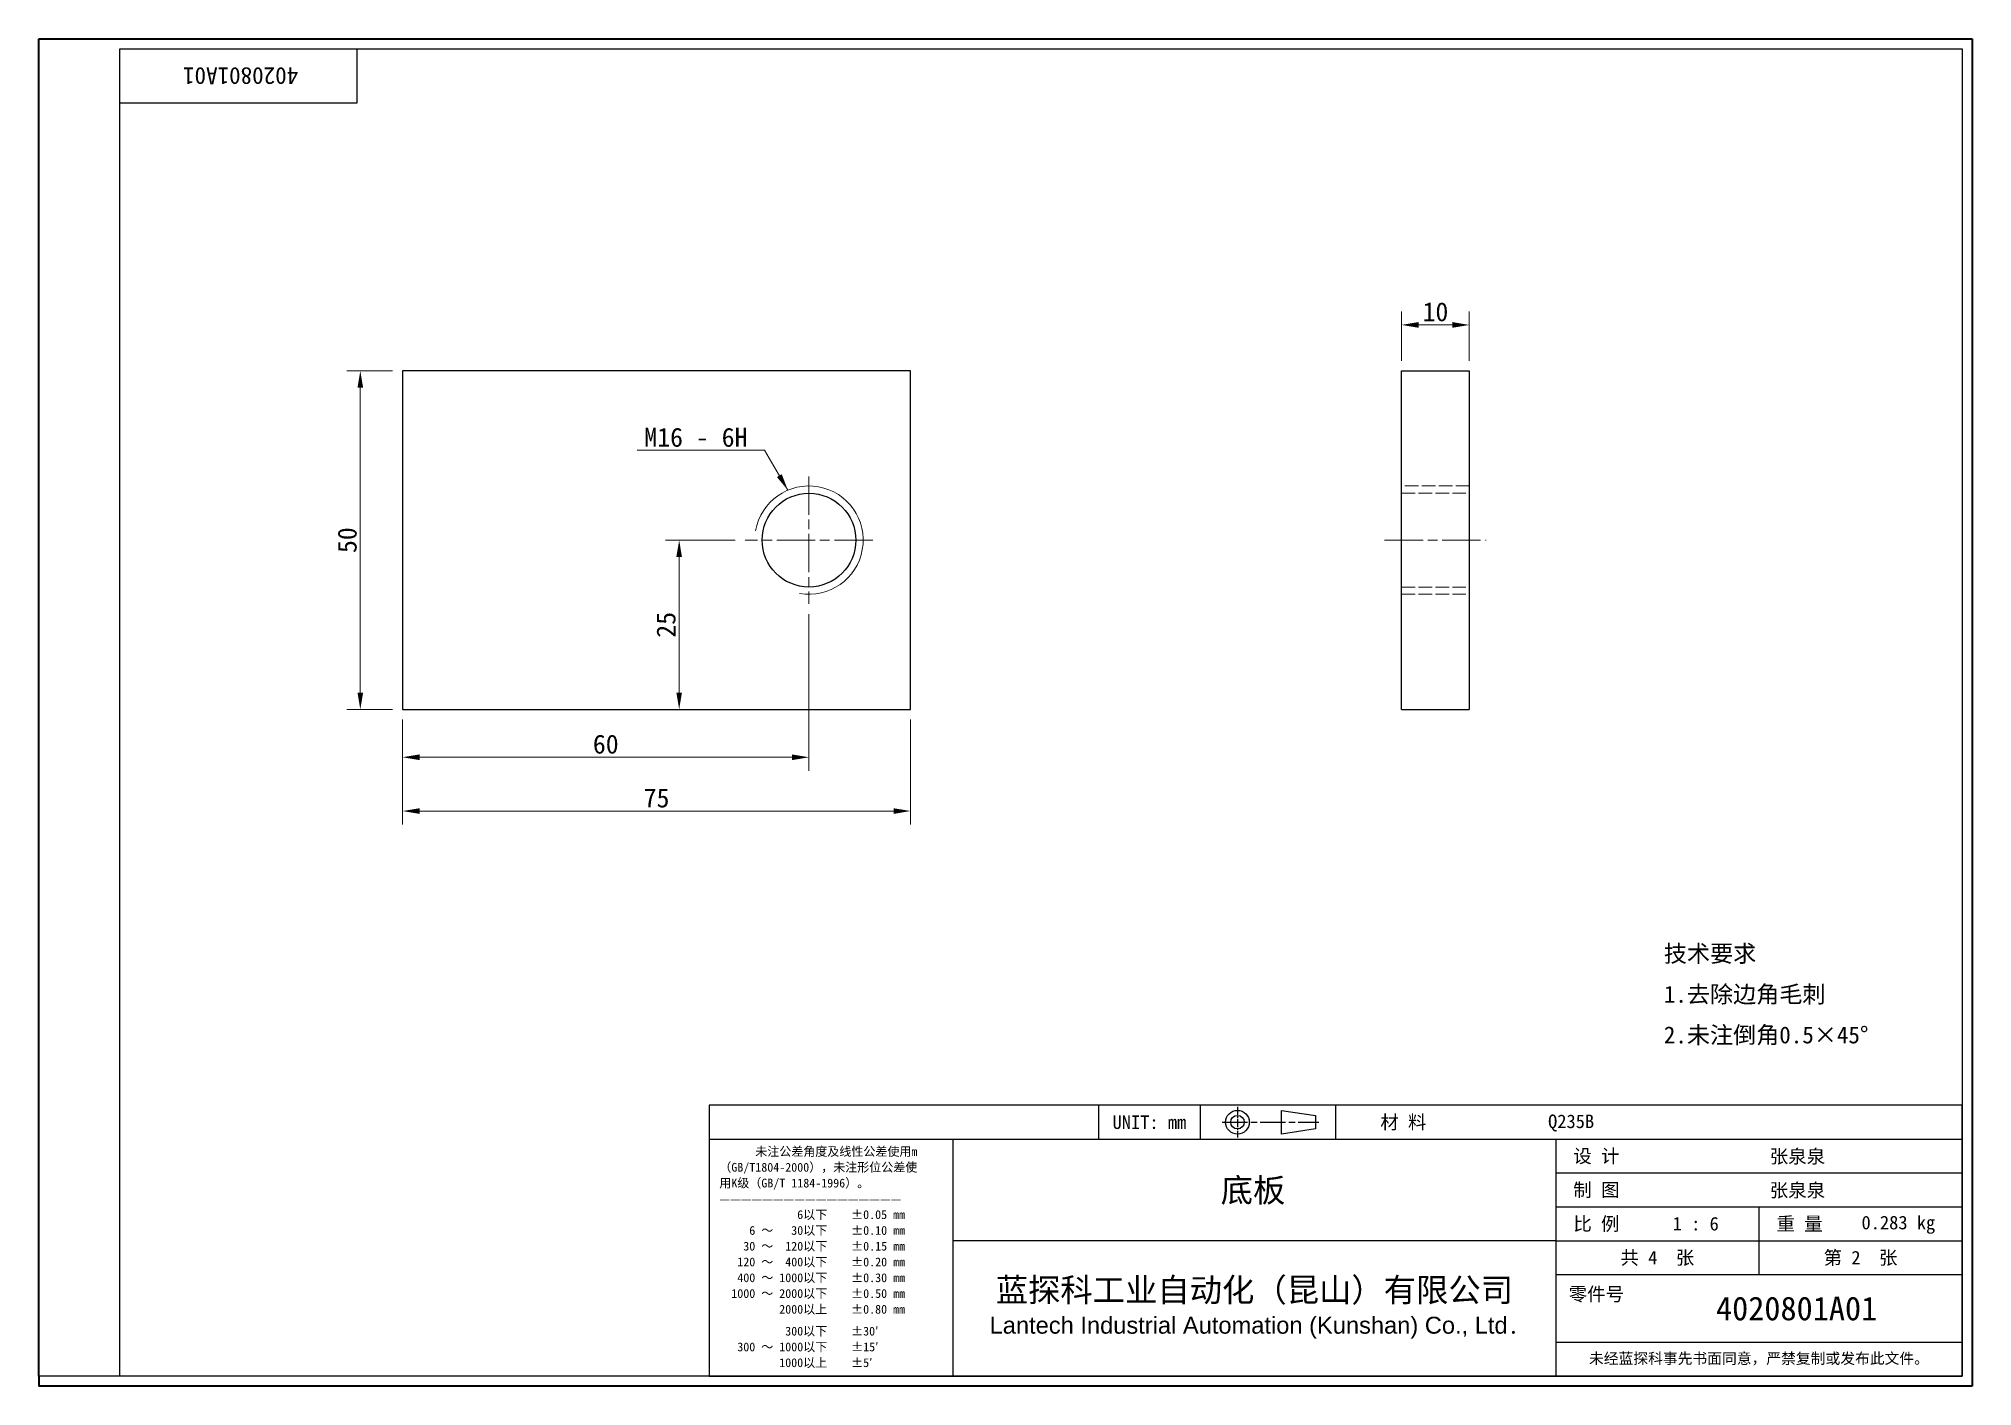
# Model space of a CAD drawing. Header units: millimetres. Extents: x 6 to 292, y 5 to 205.
import ezdxf
from ezdxf.enums import TextEntityAlignment as Align

# ---------------------------------------------------------------- set-up
doc = ezdxf.new("R2010")
doc.units = ezdxf.units.MM
doc.linetypes.add('CHAIN', pattern=[0.3543, 0.2362, -0.0295, 0.0591, -0.0295])
doc.linetypes.add('DASHED', pattern=[0.2067, 0.1654, -0.0413])
for name, color, linetype, lineweight in [('1', 7, 'Continuous', 18), ('可见 (ISO)', 7, 'Continuous', 25), ('可见窄的 (ISO)', 7, 'Continuous', 18), ('图框 (ISO)', 7, 'Continuous', 35), ('标题 (ISO)', 7, 'Continuous', 25)]:
    doc.layers.add(name, color=color, linetype=linetype, lineweight=lineweight)
for name, color, linetype, lineweight, true_color in [('中心标记 (ISO)', 1, 'CHAIN', 18, 0xff0000), ('中心线 (ISO)', 1, 'CHAIN', 18, 0xff0000), ('尺寸 (ISO)', 7, 'Continuous', 18, 0x008000), ('符号 (ISO)', 7, 'Continuous', 18, 0x008000), ('隐藏 (ISO)', 5, 'DASHED', 18, 0x0000ff)]:
    doc.layers.add(name, color=color, linetype=linetype, lineweight=lineweight, true_color=true_color)
doc.styles.add('文本样式164', font='SimSun.ttf')
doc.styles.add('文本样式165', font='SimSun.ttf')
doc.styles.add('文本样式74', font='SimSun.ttf')
doc.styles.add('最新国标', font='simfang.ttf')
doc.styles.add('注释文本 (ISO)', font='simfang.ttf')
doc.dimstyles.new('默认 (GB)', dxfattribs={"dimtxt": 2.8, "dimasz": 2.5, "dimexe": 2, "dimexo": 1.5, "dimgap": 0.5, "dimtad": 1, "dimtoh": 1, "dimdsep": 46, "dimtxsty": '最新国标', "dimcen": 0.09, "dimdle": 10, "dimclrd": 256, "dimclre": 256, "dimclrt": 256, "dimaunit": 1, "dimadec": 3, "dimazin": 2, "dimtfac": 0.535714, "dimtmove": 0, "dimatfit": 3, "dimfxl": 0, "dimtolj": 1, "dimtzin": 0, "dimlwd": -1, "dimlwe": -1, "dimarcsym": 0})
doc.dimstyles.new('默认 (GB)$7', dxfattribs={"dimtxt": 2.8, "dimasz": 2.5, "dimexe": 2, "dimexo": 1.5, "dimgap": 0.5, "dimtad": 1, "dimtoh": 1, "dimdsep": 46, "dimtxsty": '最新国标', "dimcen": 0.09, "dimdle": 10, "dimclrd": 256, "dimclre": 256, "dimclrt": 256, "dimaunit": 1, "dimadec": 3, "dimazin": 2, "dimtfac": 0.535714, "dimtmove": 0, "dimatfit": 3, "dimfxl": 0, "dimtolj": 1, "dimtzin": 0, "dimlwd": -1, "dimlwe": -1, "dimarcsym": 0})

# ---------------------------------------------------------------- blocks, each defined once
blk = doc.blocks.new('图框 最新国标')
at = {"layer": '图框 (ISO)'}
for p, q in [((6, 7), (6, 204.5)), ((6, 204.5), (291.5, 204.5)), ((291.5, 204.5), (291.5, 5.5)), ((6, 7), (6, 5.5)), ((6, 7), (6, 5.5)), ((291.5, 5.5), (6, 5.5))]:
    blk.add_line(p, q, dxfattribs=at)
at = {"layer": '图框 (ISO)', "color": 7, "linetype": 'Continuous', "lineweight": 25}
for p, q in [((18, 203), (290, 203)), ((18, 7), (18, 203)), ((18, 203), (290, 203)), ((53, 203), (53, 195)), ((290, 203), (290, 7)), ((290, 203), (290, 7)), ((53, 195), (18, 195)), ((290, 7), (6, 7)), ((290, 7), (18, 7))]:
    blk.add_line(p, q, dxfattribs=at)
at = {"layer": '图框 (ISO)', "style": '文本样式74'}
blk.add_attdef('零件代号_001', (44.32, 200.25), '', height=2.5, rotation=180, dxfattribs=at)
blk = doc.blocks.new('标题栏 最新国标')
at = {"layer": '标题 (ISO)'}
for p, q in [((381.98, -183.84), (196.98, -183.84)), ((196.98, -183.84), (196.98, -223.84)), ((254.48, -183.84), (254.48, -188.84)), ((269.48, -183.84), (269.48, -188.84)), ((281.48, -188.09), (281.48, -184.59)), ((281.48, -184.59), (286.48, -185.34)), ((286.48, -185.34), (286.48, -187.34)), ((289.48, -183.84), (289.48, -188.84)), ((381.98, -223.84), (381.98, -183.84)), ((383.48, -183.84), (383.48, -225.34)), ((286.48, -187.34), (281.48, -188.09)), ((196.98, -188.84), (381.98, -188.84)), ((232.98, -188.84), (232.98, -223.84)), ((321.98, -188.84), (321.98, -223.84)), ((321.98, -193.84), (381.98, -193.84)), ((321.98, -198.84), (381.98, -198.84)), ((351.98, -198.84), (351.98, -208.84)), ((321.98, -203.84), (232.98, -203.84)), ((321.98, -203.84), (381.98, -203.84)), ((321.98, -208.84), (381.98, -208.84)), ((321.98, -218.84), (381.98, -218.84)), ((196.98, -223.84), (381.98, -223.84)), ((383.48, -225.34), (196.98, -225.34))]:
    blk.add_line(p, q, dxfattribs=at)
at = {"layer": '标题 (ISO)', "linetype": 'CHAIN', "ltscale": 5.000333}
blk.add_line((274.98, -184.09), (274.98, -188.59), dxfattribs=at)
at = {"layer": '标题 (ISO)', "linetype": 'CHAIN', "ltscale": 15.834605}
blk.add_line((272.73, -186.34), (286.98, -186.34), dxfattribs=at)
at = {"layer": '标题 (ISO)'}
for radius in [1.75, 1]:
    blk.add_circle((274.98, -186.34), radius, dxfattribs=at)
at = {"layer": '1', "style": '文本样式164'}
for s, p in [('UNIT: mm', (261.98, -186.34)), ('材 料', (299.48, -186.34)), ('设 计', (327.98, -191.34)), ('制 图', (327.98, -196.34)), ('比 例', (327.98, -201.34)), ('重 量', (357.98, -201.34)), ('共 4  张', (336.98, -206.34)), ('第 2  张', (366.98, -206.34))]:
    blk.add_text(s, height=2, dxfattribs=at).set_placement(p, align=Align.MIDDLE_CENTER)
at = {"layer": '标题 (ISO)', "char_height": 2, "style": '注释文本 (ISO)'}
for s, insert, attachment_point, line_spacing_factor in [('{\\fSimSun|b0|i0|c134|p2;\\H0.65x;      未注公差角度及线性公差使用m\\P（GB/T1804-2000），未注形位公差使\\P用K级（GB/T 1184-1996）。\\P—————————————————\\P             6以下    ±0.05 mm\\P     6 ～   30以下    ±0.10 mm\\P    30 ～  120以下    ±0.15 mm\\P   120 ～  400以下    ±0.20 mm\\P   400 ～ 1000以下    ±0.30 mm\\P  1000 ～ 2000以下    ±0.50 mm\\P          2000以上    ±0.80 mm\\P\\H0.38462x;\\P\\H2.6x;           300以下    ±30′\\P   300 ～ 1000以下    ±15′\\P          1000以上    ±5′}', (198.48, -206.34), 4, 1.075116), ('{\\fMicrosoft YaHei|b0|i0|c134|p34;\\H1.75x;蓝探科工业自动化（昆山）有限公司\\P\\fArial|b0|i0|c0|p34;\\H0.71429x;Lantech Industrial Automation (Kunshan) Co., Ltd\\fFangSong|b0|i0|c134|p49;.\\H1.15195x; }', (277.48, -213.84), 5, 0.978695)]:
    blk.add_mtext(s, dxfattribs=dict(at, insert=insert, attachment_point=attachment_point, line_spacing_factor=line_spacing_factor))
at = {"layer": '标题 (ISO)', "attachment_point": 5, "style": '注释文本 (ISO)'}
for s, insert, char_height in [('\\fFangSong|b0|i0;零件号', (327.98, -211.84), 2), ('\\fSimSun|b0|i0;{\\H1.6000;未经蓝探科事先书面同意，严禁复制或发布此文件。}', (351.98, -221.34), 1.6)]:
    blk.add_mtext(s, dxfattribs=dict(at, insert=insert, char_height=char_height))
at = {"layer": '标题 (ISO)'}
for tag, p, height, style in [('材料_001', (320.84, -187.21), 2, '注释文本 (ISO)'), ('设计人_001', (353.58, -192.39), 2, '注释文本 (ISO)'), ('库存编号_001', (272.51, -198.13), 3.5, '文本样式165'), ('设计人_001', (353.58, -197.39), 2, '注释文本 (ISO)'), ('视图比例_001', (339.25, -202.33), 2, '注释文本 (ISO)'), ('质量\\P3;_001', (367.12, -202.16), 2, '注释文本 (ISO)'), ('零件代号_001', (345.63, -215.59), 3.5, '文本样式165')]:
    blk.add_attdef(tag, p, '', height=height, dxfattribs=dict(at, style=style))
blk = doc.blocks.new('*D5')
at = {"layer": 'Defpoints', "color": 0, "transparency": 16777216}
for p in [(119.73, 121.03), (59.73, 105.45), (119.73, 98.39)]:
    blk.add_point(p, dxfattribs=at)
at = {"layer": '尺寸 (ISO)', "color": 116, "true_color": 0x00803f, "transparency": 16777216}
for p, q in [((119.73, 119.53), (119.73, 96.39)), ((59.73, 103.95), (59.73, 96.39)), ((62.23, 98.39), (117.23, 98.39))]:
    blk.add_line(p, q, dxfattribs=at)
for points in [[(62.23, 98.81), (62.23, 97.97), (59.73, 98.39)], [(117.23, 98.81), (117.23, 97.97), (119.73, 98.39)]]:
    blk.add_solid(points, dxfattribs=at)
at = {"layer": '尺寸 (ISO)', "transparency": 16777216, "insert": (89.73, 100.31), "char_height": 2.8, "attachment_point": 5, "style": '最新国标'}
blk.add_mtext('\\A1;60', dxfattribs=at)
blk = doc.blocks.new('*D6')
at = {"layer": 'Defpoints', "color": 0, "transparency": 16777216}
for p in [(59.73, 105.45), (134.73, 105.45), (134.73, 90.45)]:
    blk.add_point(p, dxfattribs=at)
at = {"layer": '尺寸 (ISO)', "color": 116, "true_color": 0x00803f, "transparency": 16777216}
for p, q in [((59.73, 103.95), (59.73, 88.45)), ((134.73, 103.95), (134.73, 88.45)), ((62.23, 90.45), (132.23, 90.45))]:
    blk.add_line(p, q, dxfattribs=at)
for points in [[(62.23, 90.86), (62.23, 90.03), (59.73, 90.45)], [(132.23, 90.86), (132.23, 90.03), (134.73, 90.45)]]:
    blk.add_solid(points, dxfattribs=at)
at = {"layer": '尺寸 (ISO)', "transparency": 16777216, "insert": (97.23, 92.36), "char_height": 2.8, "attachment_point": 5, "style": '最新国标'}
blk.add_mtext('\\A1;75', dxfattribs=at)
blk = doc.blocks.new('*D7')
at = {"layer": 'Defpoints', "color": 0, "transparency": 16777216}
for p in [(100.57, 130.45), (110.32, 130.45), (100.57, 105.45)]:
    blk.add_point(p, dxfattribs=at)
at = {"layer": '尺寸 (ISO)', "color": 116, "true_color": 0x00803f, "transparency": 16777216}
for p, q in [((108.82, 130.45), (98.57, 130.45)), ((100.57, 107.95), (100.57, 127.95))]:
    blk.add_line(p, q, dxfattribs=at)
for points in [[(100.15, 127.95), (100.98, 127.95), (100.57, 130.45)], [(100.15, 107.95), (100.98, 107.95), (100.57, 105.45)]]:
    blk.add_solid(points, dxfattribs=at)
at = {"layer": '尺寸 (ISO)', "transparency": 16777216, "insert": (98.65, 117.95), "char_height": 2.8, "attachment_point": 5, "rotation": 90, "style": '最新国标'}
blk.add_mtext('\\A1;25', dxfattribs=at)
blk = doc.blocks.new('*D8')
at = {"layer": 'Defpoints', "color": 0, "transparency": 16777216}
for p in [(59.73, 155.45), (53.49, 105.45), (59.73, 105.45)]:
    blk.add_point(p, dxfattribs=at)
at = {"layer": '尺寸 (ISO)', "color": 116, "true_color": 0x00803f, "transparency": 16777216}
for p, q in [((58.23, 155.45), (51.49, 155.45)), ((53.49, 152.95), (53.49, 107.95)), ((58.23, 105.45), (51.49, 105.45))]:
    blk.add_line(p, q, dxfattribs=at)
for points in [[(53.07, 152.95), (53.91, 152.95), (53.49, 155.45)], [(53.07, 107.95), (53.91, 107.95), (53.49, 105.45)]]:
    blk.add_solid(points, dxfattribs=at)
at = {"layer": '尺寸 (ISO)', "transparency": 16777216, "insert": (51.57, 130.45), "char_height": 2.8, "attachment_point": 5, "rotation": 90, "style": '最新国标'}
blk.add_mtext('\\A1;50', dxfattribs=at)
blk = doc.blocks.new('*D9')
at = {"layer": 'Defpoints', "color": 0, "transparency": 16777216}
for p in [(217.23, 162.23), (207.23, 155.45), (217.23, 155.45)]:
    blk.add_point(p, dxfattribs=at)
at = {"layer": '尺寸 (ISO)', "color": 116, "true_color": 0x00803f, "transparency": 16777216}
for p, q in [((207.23, 156.95), (207.23, 164.23)), ((217.23, 156.95), (217.23, 164.23)), ((209.73, 162.23), (214.73, 162.23))]:
    blk.add_line(p, q, dxfattribs=at)
for points in [[(209.73, 162.65), (209.73, 161.81), (207.23, 162.23)], [(214.73, 162.65), (214.73, 161.81), (217.23, 162.23)]]:
    blk.add_solid(points, dxfattribs=at)
at = {"layer": '尺寸 (ISO)', "transparency": 16777216, "insert": (212.23, 164.15), "char_height": 2.8, "attachment_point": 5, "style": '最新国标'}
blk.add_mtext('\\A1;10', dxfattribs=at)

msp = doc.modelspace()

# ---------------------------------------------------------------- linework, layer by layer
at = {"layer": '中心标记 (ISO)', "ltscale": 23.990969}
for p, q in [((119.733, 139.866), (119.733, 121.031)), ((129.151, 130.449), (110.316, 130.449))]:
    msp.add_line(p, q, dxfattribs=at)
at = {"layer": '中心线 (ISO)', "ltscale": 23.990969}
msp.add_line((204.733, 130.449), (219.733, 130.449), dxfattribs=at)
at = {"layer": '可见 (ISO)'}
for p, q in [((59.733, 155.449), (59.733, 105.449)), ((134.733, 155.449), (59.733, 155.449)), ((134.733, 105.449), (134.733, 155.449)), ((207.233, 105.449), (207.233, 155.449)), ((207.233, 155.449), (217.233, 155.449)), ((217.233, 155.449), (217.233, 105.449)), ((59.733, 105.449), (134.733, 105.449)), ((207.233, 105.449), (217.233, 105.449))]:
    msp.add_line(p, q, dxfattribs=at)
msp.add_circle((119.733, 130.449), 6.918, dxfattribs=at)
at = {"layer": '可见窄的 (ISO)'}
msp.add_arc((119.733, 130.449), 8, 260, 170, dxfattribs=at)
at = {"layer": '隐藏 (ISO)', "ltscale": 12.094824}
for p, q in [((217.233, 138.449), (207.233, 138.449)), ((207.233, 137.366), (217.233, 137.366)), ((207.233, 123.531), (217.233, 123.531)), ((207.233, 122.449), (217.233, 122.449))]:
    msp.add_line(p, q, dxfattribs=at)

# ---------------------------------------------------------------- block references
msp.add_blockref('图框 最新国标', (0, 0)).add_auto_attribs({'零件代号_001': '4020801A01'})
ref = msp.add_blockref('标题栏 最新国标', (-91.983, 230.844))
ref.add_attrib('零件代号_001', '4020801A01', (253.652, 15.25), dxfattribs={"layer": '标题 (ISO)', "height": 3.5, "style": '文本样式165'})
ref.add_attrib('库存编号_001', '底板', (180.524, 32.711), dxfattribs={"layer": '标题 (ISO)', "height": 3.5, "style": '文本样式165'})
ref.add_attrib('质量\\P3;_001', '0.283 kg', (275.137, 28.683), dxfattribs={"layer": '标题 (ISO)', "height": 2, "style": '注释文本 (ISO)'})
ref.add_attrib('视图比例_001', '1 : 6', (247.263, 28.517), dxfattribs={"layer": '标题 (ISO)', "height": 2, "style": '注释文本 (ISO)'})
ref.add_attrib('设计人_001', '张泉泉', (261.594, 38.454), dxfattribs={"layer": '标题 (ISO)', "height": 2, "style": '注释文本 (ISO)'})
ref.add_attrib('设计人_001', '张泉泉', (261.594, 33.454), dxfattribs={"layer": '标题 (ISO)', "height": 2, "style": '注释文本 (ISO)'})
ref.add_attrib('材料_001', 'Q235B', (228.86, 43.631), dxfattribs={"layer": '标题 (ISO)', "height": 2, "style": '注释文本 (ISO)'})

# ---------------------------------------------------------------- texts
at = {"layer": '符号 (ISO)'}
for s, insert, char_height, width, attachment_point, line_spacing_factor, style in [('M16 - 6H', (110.654, 144.193), 2.8, 16.93492, 9, 0.49, '最新国标'), ('\\fFangSong|b0|i0;{\\H2.5000;技术要求\\P}\\fFangSong|b0|i0;{\\H2.5000;1.去除边角毛刺\\P}\\fFangSong|b0|i0;{\\H2.5000;2.未注倒角0.5×45°\\P}', (245.954, 63.249), 2.5, 35.55556, 4, 1.441304, '注释文本 (ISO)')]:
    msp.add_mtext(s, dxfattribs=dict(at, insert=insert, char_height=char_height, width=width, attachment_point=attachment_point, line_spacing_factor=line_spacing_factor, style=style))

# ---------------------------------------------------------------- dimensions: what is measured, and where the dimension line sits
at = {"layer": '尺寸 (ISO)', "color": 116, "true_color": 0x00803f}
for base, p1, p2, angle, override, picture, middle in [((217.233, 162.231), (207.233, 155.449), (217.233, 155.449), 180, {"dimgap": 0.5, "dimtoh": 0, "dimdec": 2, "dimtol": 0, "dimlim": 0, "dimtp": 0, "dimtm": 0, "dimtdec": 2, "dimtofl": 0, "dimatfit": 1}, '*D9', (212.233, 162.231)), ((53.49, 105.449), (59.733, 155.449), (59.733, 105.449), 90, {"dimgap": 0.5, "dimtoh": 0, "dimdec": 2, "dimtol": 0, "dimlim": 0, "dimtp": 0, "dimtm": 0, "dimtdec": 2, "dimtofl": 0, "dimatfit": 1}, '*D8', (53.49, 130.449)), ((100.566, 130.449), (100.566, 105.449), (110.316, 130.449), 270, {"dimgap": 0.5, "dimtoh": 0, "dimdec": 2, "dimse1": 1, "dimtol": 0, "dimlim": 0, "dimtp": 0, "dimtm": 0, "dimtdec": 2, "dimtofl": 0, "dimatfit": 1}, '*D7', (100.566, 117.949)), ((119.733, 98.392), (59.733, 105.449), (119.733, 121.031), 180, {"dimgap": 0.5, "dimtoh": 0, "dimdec": 2, "dimtol": 0, "dimlim": 0, "dimtp": 0, "dimtm": 0, "dimtdec": 2, "dimtofl": 0, "dimatfit": 1}, '*D5', (89.733, 98.392)), ((134.733, 90.447), (59.733, 105.449), (134.733, 105.449), 180, {"dimgap": 0.5, "dimtoh": 0, "dimdec": 2, "dimtol": 0, "dimlim": 0, "dimtp": 0, "dimtm": 0, "dimtdec": 2, "dimtofl": 0, "dimatfit": 1}, '*D6', (97.233, 90.447))]:
    dim = msp.add_linear_dim(base=base, p1=p1, p2=p2, angle=angle, dimstyle='默认 (GB)', override=override, dxfattribs=at)
    dim.commit()
    dim.dimension.update_dxf_attribs({"geometry": picture, "text_midpoint": middle, "dimtype": 160})

# ---------------------------------------------------------------- leaders
at = {"layer": '符号 (ISO)', "annotation_type": 0, "has_hookline": 1, "hookline_direction": 1, "text_width": 16.272}
msp.add_leader([(116.628, 137.821), (113.154, 143.726), (110.654, 143.726)], dimstyle='默认 (GB)$7', override={"dimgap": 0, "dimtad": 1}, dxfattribs=at)

doc.saveas('drawing.dxf')
